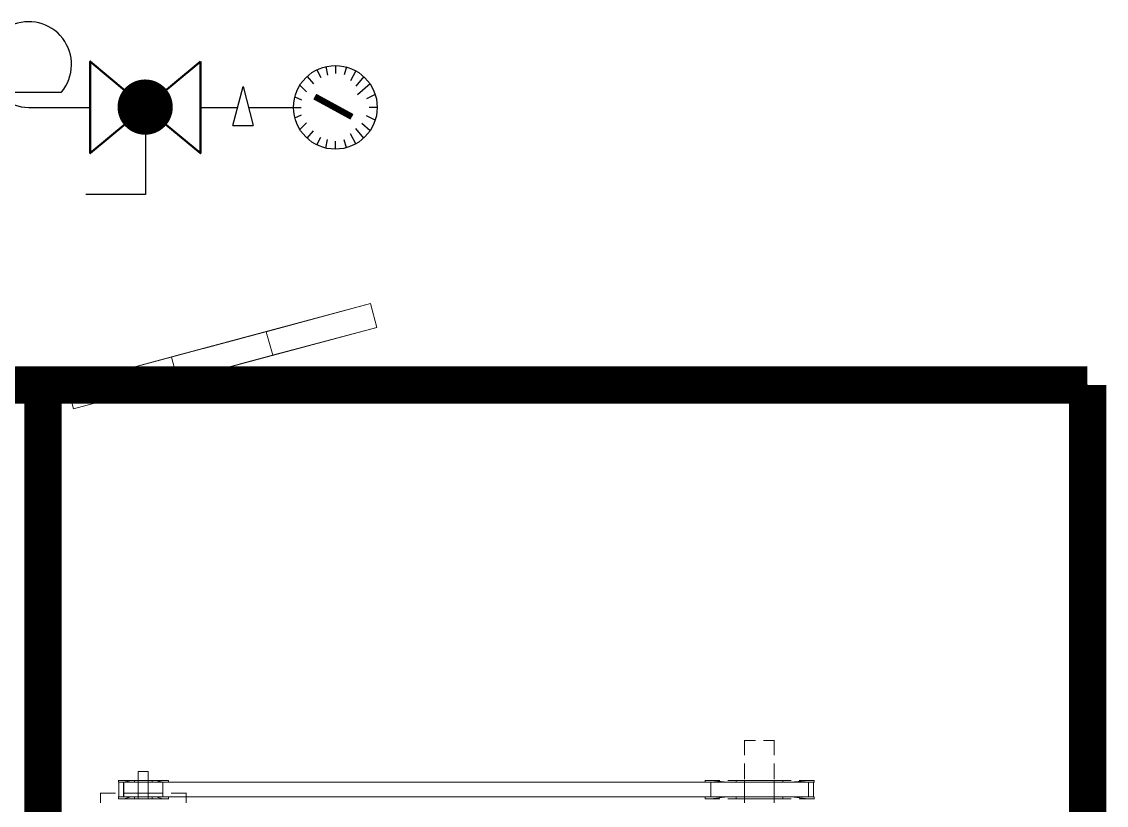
# Model space of a CAD drawing. Extents: x 1264 to 8183, y -10806 to -8316.
# Drawn here: x 2059 to 2187.1, y -8786.9 to -8694.4 of the extents above; entities that cross this region are included whole.
import ezdxf

# ---------------------------------------------------------------- set-up
doc = ezdxf.new("R2010")
doc.units = 0
doc.header["$LTSCALE"] = 200
doc.header["$MEASUREMENT"] = 0
doc.linetypes.add('HIDDEN', pattern=[0.375, 0.25, -0.125])
doc.layers.get('0').update_dxf_attribs({"linetype": 'CONTINUOUS'})
for name, color, linetype in [('Equipments', 1, 'CONTINUOUS'), ('SHEET', 33, 'CONTINUOUS'), ('VALVE-', 1, 'CONTINUOUS'), ('VCD', 241, 'CONTINUOUS')]:
    doc.layers.add(name, color=color, linetype=linetype)

# ---------------------------------------------------------------- blocks, each defined once
blk = doc.blocks.new('A$C8c66ea1c')
at = {"layer": 'SHEET', "color": 1, "lineweight": 50, "const_width": 3}
blk.add_lwpolyline([(0, 0.027), (0, 83.837), (-117.243, 83.837), (0, 83.837), (0, 167.647), (0, 83.837), (0, 167.647), (-117.243, 167.647), (0, 167.647), (-117.243, 167.647), (-117.243, 83.837), (-117.243, 167.647), (-117.243, 83.837), (0, 83.837), (-117.243, 83.837), (0, 83.837), (0, 0.027), (-117.243, 0.027), (0, 0.027), (-117.243, 0.027)], close=True, dxfattribs=at)
blk.add_lwpolyline([(-117.243, 83.81), (-117.243, 0.054)], dxfattribs=at)
at = {"layer": 'VCD', "lineweight": 9}
for points in [[(0, 83.837), (-117.243, 83.837), (-117.243, 167.647), (0, 167.647)], [(-117.243, 83.81), (-117.243, 83.864)], [(-117.243, 83.81), (-117.243, 83.864), (-117.243, 83.81), (-117.243, 83.864), (-117.243, 83.81), (-117.243, 83.864)], [(-117.243, 81.901), (-115.333, 81.389), (-121.869, 57.048), (-123.779, 57.559)], [(-119.61, 73.132), (-123.779, 57.559), (-117.243, 81.901), (-119.664, 72.917), (-119.717, 72.675)], [(-121.358, 66.569), (-121.17, 67.242), (-123.779, 57.559), (-121.116, 67.484), (-123.779, 57.559), (-121.17, 67.242), (-121.358, 66.569), (-123.779, 57.559), (-117.243, 81.901), (-119.61, 73.132), (-119.475, 73.536), (-117.592, 73.025), (-115.333, 81.389), (-121.869, 57.048), (-119.583, 65.628), (-119.637, 65.413), (-121.519, 65.924), (-123.779, 57.559)], [(-86.258, 75.392), (-86.258, 76.198), (-84.51, 76.198), (-84.51, 75.392)], [(-85.532, 75.096), (-85.532, 76.494), (-85.397, 76.494), (-85.397, 75.096)], [(-85.532, 76.198), (-84.052, 76.198), (-84.052, 75.392), (-85.532, 75.392)], [(-84.214, 75.096), (-84.214, 76.494), (-84.052, 76.494), (-84.052, 75.096)], [(-119.852, 72.218), (-123.779, 57.559), (-119.717, 72.675), (-123.779, 57.559), (-119.852, 72.218), (-119.906, 71.976)], [(-117.592, 73.025), (-117.754, 72.406), (-121.869, 57.048)], [(-120.04, 71.465), (-123.779, 57.559), (-119.906, 71.976), (-123.779, 57.559), (-120.04, 71.465), (-120.121, 71.196)], [(-117.996, 71.465), (-117.942, 71.707), (-121.869, 57.048)], [(-120.175, 70.927), (-123.779, 57.559), (-120.121, 71.196), (-123.779, 57.559), (-120.175, 70.927), (-120.255, 70.685)], [(-120.336, 70.416), (-123.779, 57.559), (-120.255, 70.685), (-123.779, 57.559), (-120.336, 70.416), (-120.47, 69.878)], [(-118.13, 70.954), (-118.077, 71.196), (-121.869, 57.048)], [(-120.551, 69.609), (-123.779, 57.559), (-120.47, 69.878), (-123.779, 57.559), (-120.551, 69.609), (-120.686, 69.044)], [(-118.426, 69.905), (-118.346, 70.174), (-121.869, 57.048)], [(-120.766, 68.802), (-123.779, 57.559), (-120.686, 69.044), (-123.779, 57.559), (-120.766, 68.802), (-120.981, 67.995)], [(-118.641, 69.098), (-118.561, 69.367), (-121.869, 57.048)], [(-121.035, 67.753), (-123.779, 57.559), (-120.981, 67.995), (-123.779, 57.559), (-121.035, 67.753), (-121.116, 67.484)], [(-118.857, 68.291), (-118.776, 68.56), (-121.869, 57.048)], [(-118.991, 67.753), (-118.937, 68.022), (-121.869, 57.048)], [(-119.206, 67), (-119.126, 67.242), (-121.869, 57.048)], [(-119.395, 66.274), (-119.341, 66.516), (-121.869, 57.048)], [(-85.532, 27.623), (-85.532, 28.887)], [(-85.397, 28.887), (-85.397, 27.623)], [(-84.052, 27.623), (-84.052, 28.887)], [(-85.532, 25.713), (-85.532, 26.977)], [(-85.397, 26.977), (-85.397, 25.713)], [(-84.214, 26.977), (-84.214, 25.713)], [(-84.052, 25.713), (-84.052, 26.977)], [(-85.532, 23.804), (-85.532, 25.068)], [(-85.397, 25.068), (-85.397, 23.804)], [(-84.052, 23.804), (-84.052, 25.068)], [(-84.214, 22.405), (-84.214, 22.459)], [(-117.243, 0), (-117.243, 0.054)], [(-117.243, 0), (-117.243, 0.054), (-117.243, 0), (-117.243, 0.054), (-117.243, 0), (-117.243, 0.054)]]:
    blk.add_lwpolyline(points, close=True, dxfattribs=at)
for points in [[(-117.243, 83.864), (-117.243, 83.81)], [(-117.243, 83.864), (-117.243, 83.81)], [(-117.243, 83.864), (-117.243, 83.81), (-117.243, 83.864), (-117.243, 83.81)], [(-117.243, 83.864), (-117.243, 83.81), (-117.243, 83.864), (-117.243, 83.81)], [(0, 83.837), (-117.243, 83.837)], [(-117.243, 83.837), (0, 83.837)], [(-84.51, 79.265), (-84.51, 79.211)], [(-83.73, 79.238), (-84.51, 79.238), (-84.51, 78.027)], [(-85.532, 77.812), (-85.532, 77.758)], [(-85.397, 77.059), (-85.397, 77.785), (-85.532, 77.785), (-85.532, 77.059)], [(-85.397, 77.785), (-85.397, 77.732)], [(-84.214, 77.758), (-85.397, 77.758), (-85.397, 76.898)], [(-84.214, 77.812), (-84.214, 77.758), (-84.214, 76.898)], [(-84.052, 77.059), (-84.052, 77.785), (-84.214, 77.785), (-84.214, 77.059)], [(-85.532, 77.382), (-85.532, 77.328)], [(-85.532, 76.118), (-85.532, 77.355), (-85.397, 76.763), (-85.397, 76.118), (-85.397, 77.355), (-84.214, 77.355), (-84.214, 76.118), (-84.214, 76.763), (-84.052, 77.355), (-84.052, 76.118)], [(-85.397, 77.409), (-85.397, 77.355)], [(-84.214, 75.956), (-84.214, 77.382), (-85.397, 77.382), (-85.397, 77.328)], [(-85.397, 77.382), (-85.397, 75.956)], [(-84.51, 77.382), (-84.51, 76.118)], [(-84.052, 77.382), (-84.052, 77.328)], [(-85.532, 76.44), (-85.532, 75.149)], [(-85.397, 75.149), (-85.397, 76.44)], [(-85.397, 76.252), (-85.397, 74.988)], [(-84.214, 76.44), (-84.214, 75.149)], [(-84.214, 74.988), (-84.214, 76.252)], [(-84.052, 75.149), (-84.052, 76.44)], [(-84.052, 75.472), (-84.052, 74.235), (-84.214, 74.8), (-84.214, 75.472), (-84.214, 74.235), (-85.397, 74.235), (-85.397, 75.472), (-85.397, 74.8), (-85.532, 74.235), (-85.532, 75.472)], [(-85.397, 75.311), (-85.397, 74.047)], [(-84.51, 75.472), (-84.51, 74.208)], [(-84.214, 74.047), (-84.214, 75.311)], [(-85.532, 74.531), (-85.532, 73.778), (-85.397, 73.778), (-85.397, 74.531)], [(-85.397, 74.827), (-85.397, 74.773)], [(-85.397, 74.369), (-85.397, 73.078)], [(-84.214, 74.827), (-84.214, 74.773)], [(-84.214, 74.531), (-84.214, 73.778), (-84.052, 73.778), (-84.052, 74.531)], [(-84.214, 73.078), (-84.214, 74.369)], [(-84.214, 74.262), (-84.214, 74.208)], [(-85.397, 73.805), (-85.397, 73.751)], [(-85.397, 73.401), (-85.397, 72.137)], [(-84.51, 73.563), (-84.51, 72.352), (-83.73, 72.352)], [(-84.214, 72.137), (-84.214, 73.401)], [(-84.052, 73.805), (-84.052, 73.751)], [(-85.397, 72.46), (-85.397, 71.169)], [(-84.51, 72.379), (-84.51, 72.325)], [(-84.214, 71.169), (-84.214, 72.46)], [(-117.942, 71.707), (-121.869, 57.048)], [(-85.397, 71.491), (-85.397, 70.227)], [(-84.214, 70.227), (-84.214, 71.491)], [(-118.346, 70.174), (-121.869, 57.048), (-118.077, 71.196)], [(-85.397, 70.55), (-85.397, 69.286)], [(-84.214, 69.286), (-84.214, 70.55)], [(-118.776, 68.56), (-121.869, 57.048), (-118.561, 69.367)], [(-85.397, 69.582), (-85.397, 68.318)], [(-84.214, 68.318), (-84.214, 69.582)], [(-119.126, 67.242), (-121.869, 57.048), (-118.937, 68.022)], [(-85.397, 68.64), (-85.397, 67.376)], [(-84.214, 67.376), (-84.214, 68.64)], [(-85.397, 67.699), (-85.397, 66.408)], [(-84.214, 66.408), (-84.214, 67.699)], [(-119.502, 65.816), (-121.869, 57.048), (-119.341, 66.516)], [(-85.397, 66.731), (-85.397, 65.467)], [(-84.214, 65.467), (-84.214, 66.731)], [(-85.397, 65.789), (-85.397, 64.498)], [(-84.214, 64.498), (-84.214, 65.789)], [(-85.397, 64.821), (-85.397, 63.557)], [(-84.214, 63.557), (-84.214, 64.821)], [(-85.397, 63.88), (-85.397, 62.616)], [(-84.214, 62.616), (-84.214, 63.88)], [(-85.397, 62.911), (-85.397, 61.647)], [(-84.214, 61.647), (-84.214, 62.911)], [(-85.397, 61.97), (-85.397, 60.706)], [(-84.214, 60.706), (-84.214, 61.97)], [(-85.397, 61.029), (-85.397, 59.738)], [(-84.214, 59.738), (-84.214, 61.029)], [(-85.397, 60.06), (-85.397, 58.796)], [(-84.214, 58.796), (-84.214, 60.06)], [(-85.397, 59.119), (-85.397, 57.828)], [(-84.214, 57.828), (-84.214, 59.119)], [(-85.397, 58.151), (-85.397, 56.887)], [(-84.214, 56.887), (-84.214, 58.151)], [(-85.397, 57.209), (-85.397, 55.945)], [(-84.214, 55.945), (-84.214, 57.209)], [(-85.397, 56.241), (-85.397, 54.977)], [(-84.214, 54.977), (-84.214, 56.241)], [(-85.397, 55.3), (-85.397, 54.036)], [(-84.214, 54.036), (-84.214, 55.3)], [(-85.397, 54.331), (-85.397, 53.067)], [(-84.214, 53.067), (-84.214, 54.331)], [(-85.397, 53.39), (-85.397, 52.126)], [(-84.214, 52.126), (-84.214, 53.39)], [(-85.397, 52.449), (-85.397, 51.158)], [(-84.214, 51.158), (-84.214, 52.449)], [(-85.397, 51.48), (-85.397, 50.216)], [(-84.214, 50.216), (-84.214, 51.48)], [(-85.397, 50.539), (-85.397, 49.248)], [(-84.214, 49.248), (-84.214, 50.539)], [(-85.397, 49.571), (-85.397, 48.307)], [(-84.214, 48.307), (-84.214, 49.571)], [(-85.397, 48.629), (-85.397, 47.365)], [(-84.214, 47.365), (-84.214, 48.629)], [(-85.397, 47.661), (-85.397, 46.397)], [(-84.214, 46.397), (-84.214, 47.661)], [(-85.397, 46.72), (-85.397, 45.455)], [(-84.214, 45.455), (-84.214, 46.72)], [(-85.397, 45.778), (-85.397, 44.487)], [(-84.214, 44.487), (-84.214, 45.778)], [(-85.397, 44.81), (-85.397, 43.546)], [(-84.214, 43.546), (-84.214, 44.81)], [(-85.397, 43.869), (-85.397, 42.578)], [(-84.214, 42.578), (-84.214, 43.869)], [(-85.397, 42.9), (-85.397, 41.636)], [(-84.214, 41.636), (-84.214, 42.9)], [(-85.397, 41.959), (-85.397, 40.695)], [(-84.214, 40.695), (-84.214, 41.959)], [(-85.397, 40.991), (-85.397, 39.726)], [(-84.214, 39.726), (-84.214, 40.991)], [(-85.397, 40.049), (-85.397, 38.785)], [(-84.214, 38.785), (-84.214, 40.049)], [(-85.397, 39.108), (-85.397, 37.817)], [(-84.214, 37.817), (-84.214, 39.108)], [(-85.397, 38.14), (-85.397, 36.875)], [(-84.214, 36.875), (-84.214, 38.14)], [(-85.397, 37.198), (-85.397, 35.907)], [(-84.214, 35.907), (-84.214, 37.198)], [(-85.397, 36.23), (-85.397, 34.966)], [(-84.214, 34.966), (-84.214, 36.23)], [(-85.397, 35.289), (-85.397, 34.024)], [(-84.214, 34.024), (-84.214, 35.289)], [(-85.397, 34.32), (-85.397, 33.056)], [(-84.214, 33.056), (-84.214, 34.32)], [(-85.397, 33.379), (-85.397, 32.115)], [(-84.214, 32.115), (-84.214, 33.379)], [(-85.397, 32.411), (-85.397, 31.146)], [(-84.214, 31.146), (-84.214, 32.411)], [(-85.397, 31.469), (-85.397, 30.205)], [(-84.214, 30.205), (-84.214, 31.469)], [(-85.532, 30.743), (-85.532, 30.689)], [(-85.397, 27.623), (-85.397, 28.914), (-85.532, 30.259), (-85.532, 29.533), (-85.532, 30.716), (-85.397, 30.716), (-85.397, 29.533), (-85.397, 30.259), (-84.214, 30.259), (-84.214, 29.533), (-84.214, 30.716), (-84.052, 30.716), (-84.052, 29.533), (-84.052, 30.259), (-84.214, 28.914), (-84.214, 27.623), (-84.214, 28.887), (-84.214, 27.623)], [(-85.397, 30.528), (-85.397, 29.237)], [(-84.214, 30.743), (-84.214, 30.689)], [(-84.214, 29.237), (-84.214, 30.528)], [(-85.532, 30.286), (-85.532, 30.232)], [(-85.397, 30.286), (-85.397, 30.232)], [(-84.052, 30.286), (-84.052, 30.232)], [(-85.397, 29.559), (-85.397, 28.295)], [(-84.214, 28.295), (-84.214, 29.559)], [(-85.532, 28.242), (-85.532, 28.188)], [(-85.397, 26.682), (-85.397, 28.215), (-85.532, 28.215), (-85.532, 26.682), (-85.532, 27.542), (-84.052, 27.542), (-84.052, 26.682), (-84.052, 28.215), (-84.214, 28.215), (-84.214, 26.682)], [(-85.397, 28.618), (-85.397, 27.354)], [(-84.214, 27.354), (-84.214, 28.618)], [(-84.214, 28.242), (-84.214, 28.188)], [(-88.732, 27.569), (-88.732, 27.515)], [(-88.732, 26.682), (-88.732, 27.542), (-87.549, 27.542)], [(-86.903, 27.542), (-85.639, 27.542)], [(-85.397, 27.65), (-85.397, 26.386)], [(-84.994, 27.542), (-83.73, 27.542)], [(-84.214, 26.386), (-84.214, 27.65)], [(-84.052, 27.569), (-84.052, 27.515)], [(-85.397, 25.713), (-85.397, 26.977)], [(-85.397, 26.708), (-85.397, 25.444)], [(-84.214, 25.713), (-84.214, 26.977)], [(-84.214, 25.444), (-84.214, 26.708)], [(-87.549, 25.175), (-88.732, 25.175), (-88.732, 26.036)], [(-84.214, 26.036), (-84.214, 24.476), (-84.052, 24.476), (-84.052, 26.036), (-84.052, 25.175), (-85.532, 25.175), (-85.532, 26.036), (-85.532, 24.476), (-85.397, 24.476), (-85.397, 26.036)], [(-85.397, 25.74), (-85.397, 24.476)], [(-84.214, 24.476), (-84.214, 25.74)], [(-88.732, 25.202), (-88.732, 25.148)], [(-85.639, 25.175), (-86.903, 25.175)], [(-85.532, 25.202), (-85.532, 25.148)], [(-84.214, 25.068), (-84.214, 23.804), (-84.214, 25.068), (-84.214, 23.804), (-84.052, 22.432), (-84.052, 23.158), (-84.052, 21.975), (-84.214, 21.975), (-84.214, 23.158), (-84.214, 22.432), (-85.397, 22.432), (-85.397, 23.158), (-85.397, 21.975), (-85.532, 21.975), (-85.532, 23.158), (-85.532, 22.432), (-85.397, 23.804), (-85.397, 25.068)], [(-85.397, 24.799), (-85.397, 23.535)], [(-85.397, 24.503), (-85.397, 24.449)], [(-83.73, 25.175), (-84.994, 25.175)], [(-84.214, 23.535), (-84.214, 24.799)], [(-84.052, 24.503), (-84.052, 24.449)], [(-85.397, 23.857), (-85.397, 22.432), (-84.214, 22.432), (-84.214, 23.857)], [(-85.397, 23.83), (-85.397, 23.777)], [(-84.214, 23.83), (-84.214, 23.777)], [(-85.397, 22.889), (-85.397, 22.028), (-84.214, 22.028), (-84.214, 22.889)], [(-85.397, 22.002), (-85.397, 21.948)], [(-84.214, 22.055), (-84.214, 22.002)], [(-84.052, 22.002), (-84.052, 21.948)]]:
    blk.add_lwpolyline(points, dxfattribs=at)
blk = doc.blocks.new('IV')
at = {"lineweight": 50}
for points in [[(-1.231, -1.024), (0, 0), (-1.231, 1.024)], [(0, 0), (1.231, 1.024), (1.231, -1.024)]]:
    blk.add_lwpolyline(points, close=True, dxfattribs=at)
blk = doc.blocks.new('A$C5ECF5758')
at = {"linetype": 'HIDDEN', "const_width": 120.8}
blk.add_lwpolyline([(59.8, 1, 1), (-61, 1, 1)], format="xyb", close=True, dxfattribs=at)
at = {"xscale": 195.7425836036719, "yscale": 195.7425836036719, "zscale": 195.7425836036719, "rotation": 180}
blk.add_blockref('IV', (0, 0), dxfattribs=at)
blk = doc.blocks.new('A$C59DE5756')
at = {"layer": 'VALVE-'}
for p, q in [((-0.308, 4.246), (-0.204, 4.032)), ((0, 4.293), (0, 4.101)), ((0, 4.293), (0, 4.101)), ((0.308, 4.246), (0.204, 4.032)), ((-0.747, 3.966), (-0.512, 3.774)), ((-0.568, 4.12), (-0.303, 3.814)), ((0.568, 4.12), (0.396, 3.921)), ((0.747, 3.966), (0.512, 3.774)), ((-0.886, 3.775), (-0.641, 3.645)), ((0.886, 3.775), (0.641, 3.645)), ((-0.98, 3.545), (-0.79, 3.487)), ((0.98, 3.545), (0.79, 3.487)), ((-1.016, 3.277), (-0.82, 3.277)), ((1.016, 3.277), (0.82, 3.277)), ((-0.989, 3.043), (-0.78, 3.09)), ((-0.913, 2.831), (-0.721, 2.921)), ((0.913, 2.831), (0.721, 2.921)), ((0.989, 3.043), (0.78, 3.09)), ((-0.751, 2.593), (-0.572, 2.743)), ((0.751, 2.593), (0.572, 2.743)), ((-0.535, 2.413), (-0.373, 2.574)), ((-0.252, 2.293), (-0.184, 2.455)), ((0, 2.261), (0, 2.445)), ((0, 2.261), (0, 2.445)), ((0.252, 2.293), (0.184, 2.455)), ((0.535, 2.413), (0.373, 2.574)), ((0, 1.176), (0, 2.261)), ((-0.504, 1.036), (0.442, 1.282)), ((0.442, 0.791), (0.442, 1.282)), ((0.442, 0.791), (-0.504, 1.036)), ((0, 0), (0, 0.897))]:
    blk.add_line(p, q, dxfattribs=at)
at = {"layer": 'VALVE-', "const_width": 0.154}
blk.add_lwpolyline([(0.231, 3.681), (-0.262, 2.777)], dxfattribs=at)
at = {"layer": 'VALVE-'}
blk.add_circle((0, 3.277), 1.016, dxfattribs=at)

msp = doc.modelspace()

# ---------------------------------------------------------------- linework, layer by layer
at = {"layer": 'Equipments', "color": 1, "lineweight": -3, "ltscale": 20}
msp.add_lwpolyline([(2047.06, -8702.73), (2063.7, -8702.73, 4.500426), (2059.82, -8704.54), (2067.09, -8704.54)], format="xyb", dxfattribs=at)
msp.add_lwpolyline([(2073.61, -8704.52), (2073.61, -8714.82), (2066.57, -8714.82)], dxfattribs=at)

# ---------------------------------------------------------------- block references
at = {"linetype": 'ByBlock', "lineweight": -3, "xscale": -1.471954248373487, "yscale": 1.471954248373487, "zscale": 1.471954248373487, "rotation": 90}
msp.add_blockref('A$C8c66ea1c', (2184.92, -8909.9), dxfattribs=at)
at = {"layer": 'Equipments', "color": 1, "lineweight": -3, "ltscale": 20, "xscale": 0.02701894970487829, "yscale": 0.02701894970487829, "zscale": 0.02701894970487829}
msp.add_blockref('A$C5ECF5758', (2073.59, -8704.54), dxfattribs=at)
at = {"layer": 'Equipments', "color": 1, "lineweight": -3, "ltscale": 20, "xscale": 4.863410946878092, "yscale": 4.863410946878092, "zscale": 4.863410946878092, "rotation": 270}
msp.add_blockref('A$C59DE5756', (2080.1, -8704.54), dxfattribs=at)

doc.saveas('drawing.dxf')
